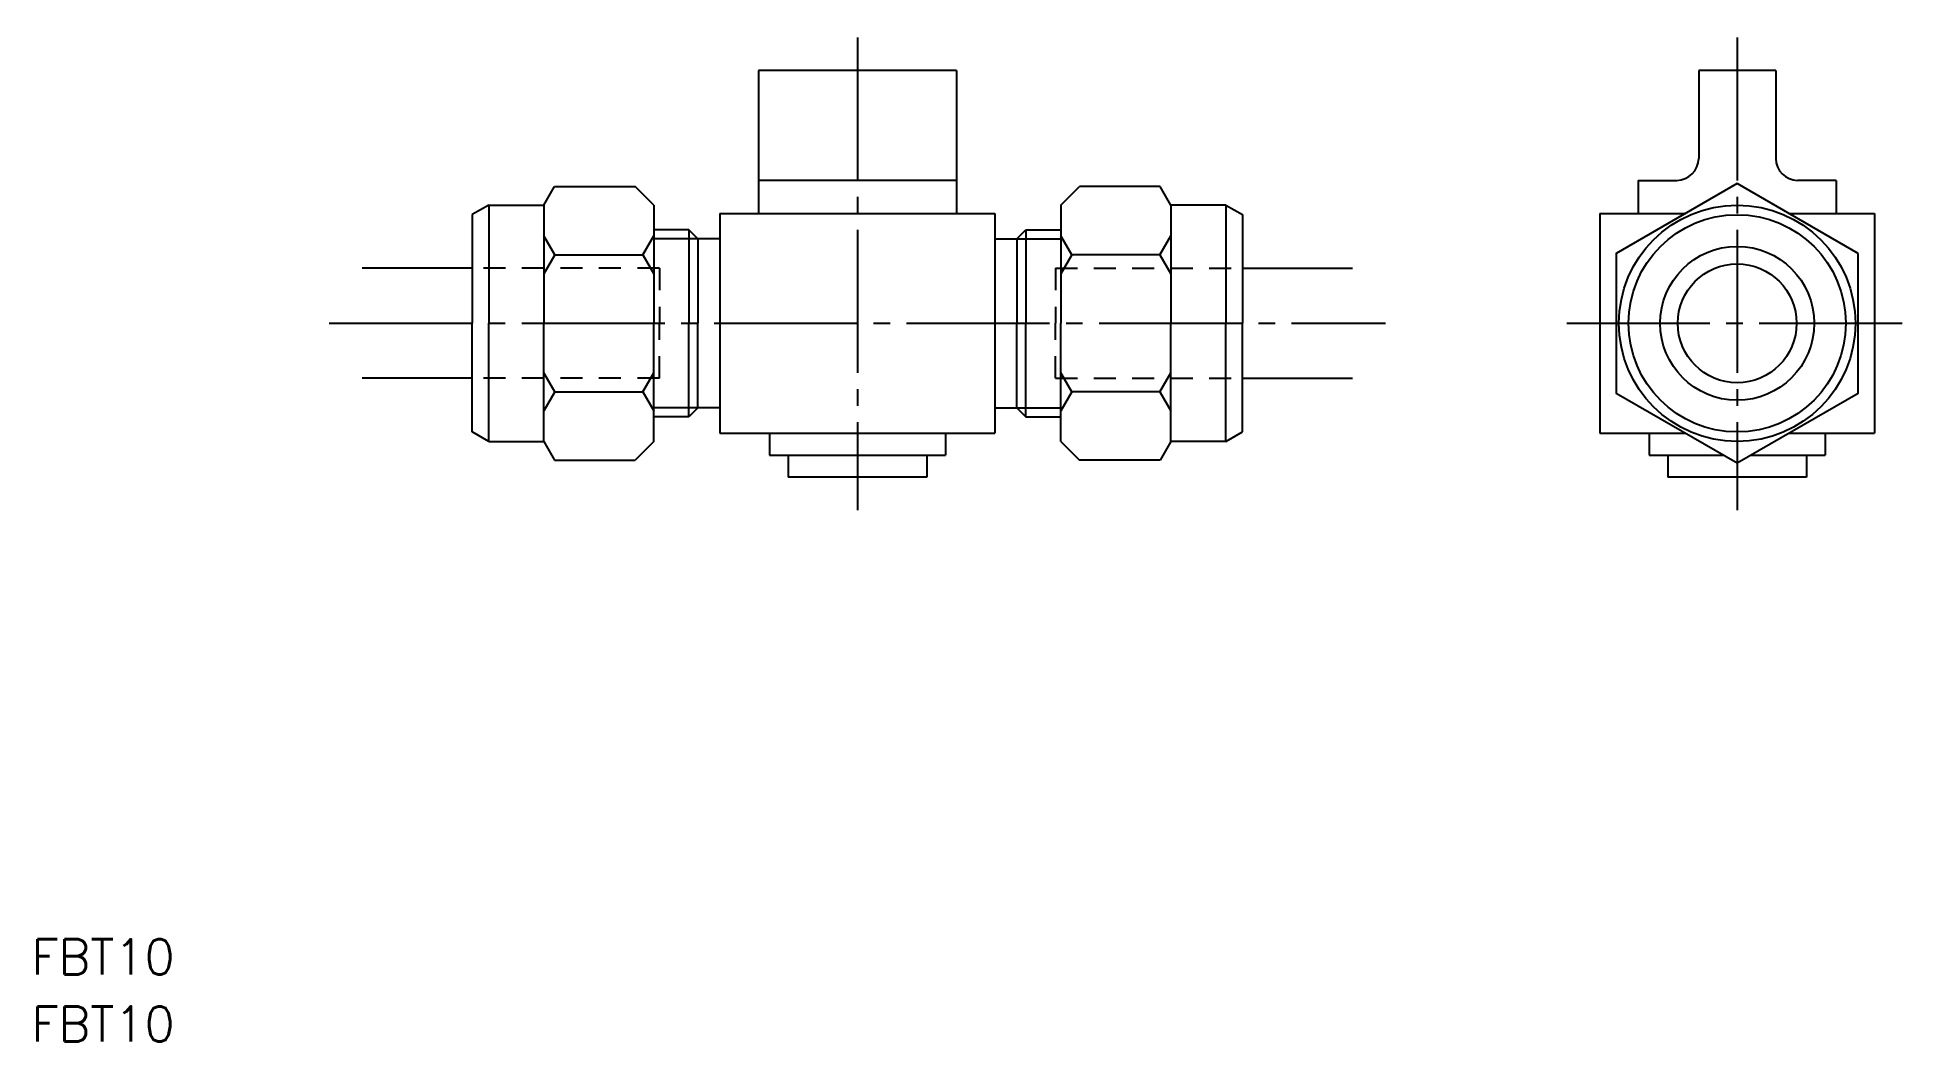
# Model space of a CAD drawing. Extents: x 61 to 231, y 44 to 135.
import ezdxf

# ---------------------------------------------------------------- set-up
doc = ezdxf.new("R2010")
doc.units = 0
doc.linetypes.add('CENTER', pattern=[17.5, 13, -1.5, 1.5, -1.5])
doc.linetypes.add('DASHED', pattern=[3.5, 2, -1.5])
doc.layers.get('0').update_dxf_attribs({"linetype": 'CONTINUOUS'})
doc.layers.add('CENTER', color=1, linetype='CENTER')
doc.styles.get("Standard").update_dxf_attribs({"font": 'txt.shx', "bigfont": '@extfont2.shx'})

msp = doc.modelspace()

# ---------------------------------------------------------------- linework, layer by layer
at = {"color": 7, "linetype": 'CONTINUOUS'}
for p, q in [((126.88, 132.17), (126.88, 119.17)), ((144.88, 132.17), (126.88, 132.17)), ((144.88, 132.17), (144.88, 119.17)), ((212.38, 132.17), (212.38, 124.17)), ((219.38, 132.17), (212.38, 132.17)), ((219.38, 132.17), (219.38, 124.17)), ((107.36, 119.92), (108.34, 121.62)), ((108.34, 121.62), (115.66, 121.62)), ((117.36, 119.92), (115.66, 121.62)), ((144.88, 122.17), (126.88, 122.17)), ((154.39, 119.92), (156.09, 121.62)), ((163.41, 121.62), (156.09, 121.62)), ((164.39, 119.92), (163.41, 121.62)), ((206.88, 122.17), (206.88, 119.17)), ((206.88, 122.17), (210.38, 122.17)), ((224.88, 122.17), (221.38, 122.17)), ((224.88, 122.17), (224.88, 119.17)), ((102.36, 119.92), (100.86, 119.06)), ((100.86, 119.06), (100.86, 109.17)), ((102.36, 119.92), (102.36, 109.17)), ((102.36, 119.92), (107.36, 119.92)), ((107.36, 119.92), (107.36, 109.17)), ((117.36, 119.92), (117.36, 109.17)), ((123.38, 119.17), (123.38, 99.17)), ((123.38, 119.17), (148.38, 119.17)), ((148.38, 119.17), (148.38, 99.17)), ((154.39, 119.92), (154.39, 109.17)), ((164.39, 119.92), (164.39, 109.17)), ((169.39, 119.92), (164.39, 119.92)), ((169.39, 119.92), (169.39, 109.17)), ((169.39, 119.92), (170.89, 119.06)), ((170.89, 119.06), (170.89, 109.17)), ((203.38, 119.17), (211.2, 119.17)), ((203.38, 119.17), (203.38, 99.17)), ((220.56, 119.17), (228.38, 119.17)), ((228.38, 119.17), (228.38, 99.17)), ((120.56, 117.67), (117.36, 117.67)), ((120.56, 117.67), (120.56, 109.17)), ((121.38, 116.86), (120.56, 117.67)), ((150.38, 116.86), (151.19, 117.67)), ((151.19, 117.67), (151.19, 109.17)), ((151.19, 117.67), (154.39, 117.67)), ((108.36, 115.4), (107.36, 117.13)), ((116.36, 115.4), (117.36, 117.13)), ((121.38, 116.86), (121.38, 109.17)), ((123.38, 116.86), (121.38, 116.86)), ((148.38, 116.86), (150.38, 116.86)), ((150.38, 116.86), (150.38, 109.17)), ((155.39, 115.4), (154.39, 117.13)), ((163.39, 115.4), (164.39, 117.13)), ((100.86, 114.17), (90.86, 114.17)), ((108.36, 115.4), (107.36, 113.67)), ((108.36, 115.4), (116.36, 115.4)), ((116.36, 115.4), (117.36, 113.67)), ((155.39, 115.4), (154.39, 113.67)), ((163.39, 115.4), (155.39, 115.4)), ((163.39, 115.4), (164.39, 113.67)), ((170.89, 114.17), (180.89, 114.17)), ((100.86, 99.29), (100.86, 109.17)), ((102.36, 98.42), (102.36, 109.17)), ((107.36, 98.42), (107.36, 109.17)), ((117.36, 98.42), (117.36, 109.17)), ((120.56, 100.67), (120.56, 109.17)), ((121.38, 101.49), (121.38, 109.17)), ((150.38, 101.49), (150.38, 109.17)), ((151.19, 100.67), (151.19, 109.17)), ((154.39, 98.42), (154.39, 109.17)), ((164.39, 98.42), (164.39, 109.17)), ((169.39, 98.42), (169.39, 109.17)), ((170.89, 99.29), (170.89, 109.17)), ((100.86, 104.17), (90.86, 104.17)), ((108.36, 102.95), (107.36, 104.68)), ((116.36, 102.95), (117.36, 104.68)), ((155.39, 102.95), (154.39, 104.68)), ((163.39, 102.95), (164.39, 104.68)), ((170.89, 104.17), (180.89, 104.17)), ((108.36, 102.95), (107.36, 101.22)), ((108.36, 102.95), (116.36, 102.95)), ((116.36, 102.95), (117.36, 101.22)), ((155.39, 102.95), (154.39, 101.22)), ((163.39, 102.95), (155.39, 102.95)), ((163.39, 102.95), (164.39, 101.22)), ((120.56, 100.67), (117.36, 100.67)), ((121.38, 101.49), (120.56, 100.67)), ((123.38, 101.49), (121.38, 101.49)), ((148.38, 101.49), (150.38, 101.49)), ((150.38, 101.49), (151.19, 100.67)), ((151.19, 100.67), (154.39, 100.67)), ((102.36, 98.42), (100.86, 99.29)), ((123.38, 99.17), (148.38, 99.17)), ((127.88, 99.17), (127.88, 97.17)), ((143.88, 99.17), (143.88, 97.17)), ((169.39, 98.42), (170.89, 99.29)), ((203.38, 99.17), (211.2, 99.17)), ((207.88, 99.17), (207.88, 97.17)), ((220.56, 99.17), (228.38, 99.17)), ((223.88, 99.17), (223.88, 97.17)), ((102.36, 98.42), (107.36, 98.42)), ((107.36, 98.42), (108.34, 96.72)), ((117.36, 98.42), (115.66, 96.72)), ((127.88, 97.17), (143.88, 97.17)), ((129.58, 97.17), (129.58, 95.17)), ((142.18, 97.17), (142.18, 95.17)), ((154.39, 98.42), (156.09, 96.72)), ((164.39, 98.42), (163.41, 96.72)), ((169.39, 98.42), (164.39, 98.42)), ((207.88, 97.17), (214.66, 97.17)), ((209.58, 97.17), (209.58, 95.17)), ((217.09, 97.17), (223.88, 97.17)), ((222.18, 97.17), (222.18, 95.17)), ((108.34, 96.72), (115.66, 96.72)), ((163.41, 96.72), (156.09, 96.72)), ((142.18, 95.17), (129.58, 95.17)), ((222.18, 95.17), (209.58, 95.17))]:
    msp.add_line(p, q, dxfattribs=at)
at = {"color": 3, "linetype": 'CONTINUOUS'}
for p, q in [((121.38, 116.86), (117.36, 116.86)), ((150.38, 116.86), (154.39, 116.86)), ((121.38, 101.49), (117.36, 101.49)), ((150.38, 101.49), (154.39, 101.49))]:
    msp.add_line(p, q, dxfattribs=at)
at = {"color": 3, "linetype": 'DASHED'}
for p, q in [((117.88, 114.17), (100.86, 114.17)), ((117.88, 114.17), (117.88, 109.17)), ((153.88, 114.17), (170.89, 114.17)), ((153.88, 114.17), (153.88, 109.17)), ((117.88, 104.17), (117.88, 109.17)), ((153.88, 104.17), (153.88, 109.17)), ((117.88, 104.17), (100.86, 104.17)), ((153.88, 104.17), (170.89, 104.17))]:
    msp.add_line(p, q, dxfattribs=at)
at = {"color": 7, "linetype": 'CONTINUOUS'}
msp.add_lwpolyline([(226.88, 115.52), (215.88, 121.88), (204.88, 115.52), (204.88, 102.82), (215.88, 96.47), (226.88, 102.82)], close=True, dxfattribs=at)
for radius in [10.75, 9.88, 7, 5.4]:
    msp.add_circle((215.88, 109.17), radius, dxfattribs=at)
for centre, start, end in [((210.38, 124.17), 270, 0), ((221.38, 124.17), 180, 270)]:
    msp.add_arc(centre, 2, start, end, dxfattribs=at)
at = {"layer": 'CENTER', "color": 1, "linetype": 'CENTER'}
for p, q in [((135.88, 135.17), (135.88, 92.17)), ((215.88, 135.17), (215.88, 92.17)), ((87.86, 109.17), (183.89, 109.17)), ((200.38, 109.17), (231.38, 109.17))]:
    msp.add_line(p, q, dxfattribs=at)

# ---------------------------------------------------------------- texts
at = {"color": 7, "linetype": 'CONTINUOUS'}
for p in [(60.77, 49.95), (60.77, 43.84)]:
    msp.add_text('FBT10', height=3.2, dxfattribs=at).set_placement(p)

doc.saveas('drawing.dxf')
